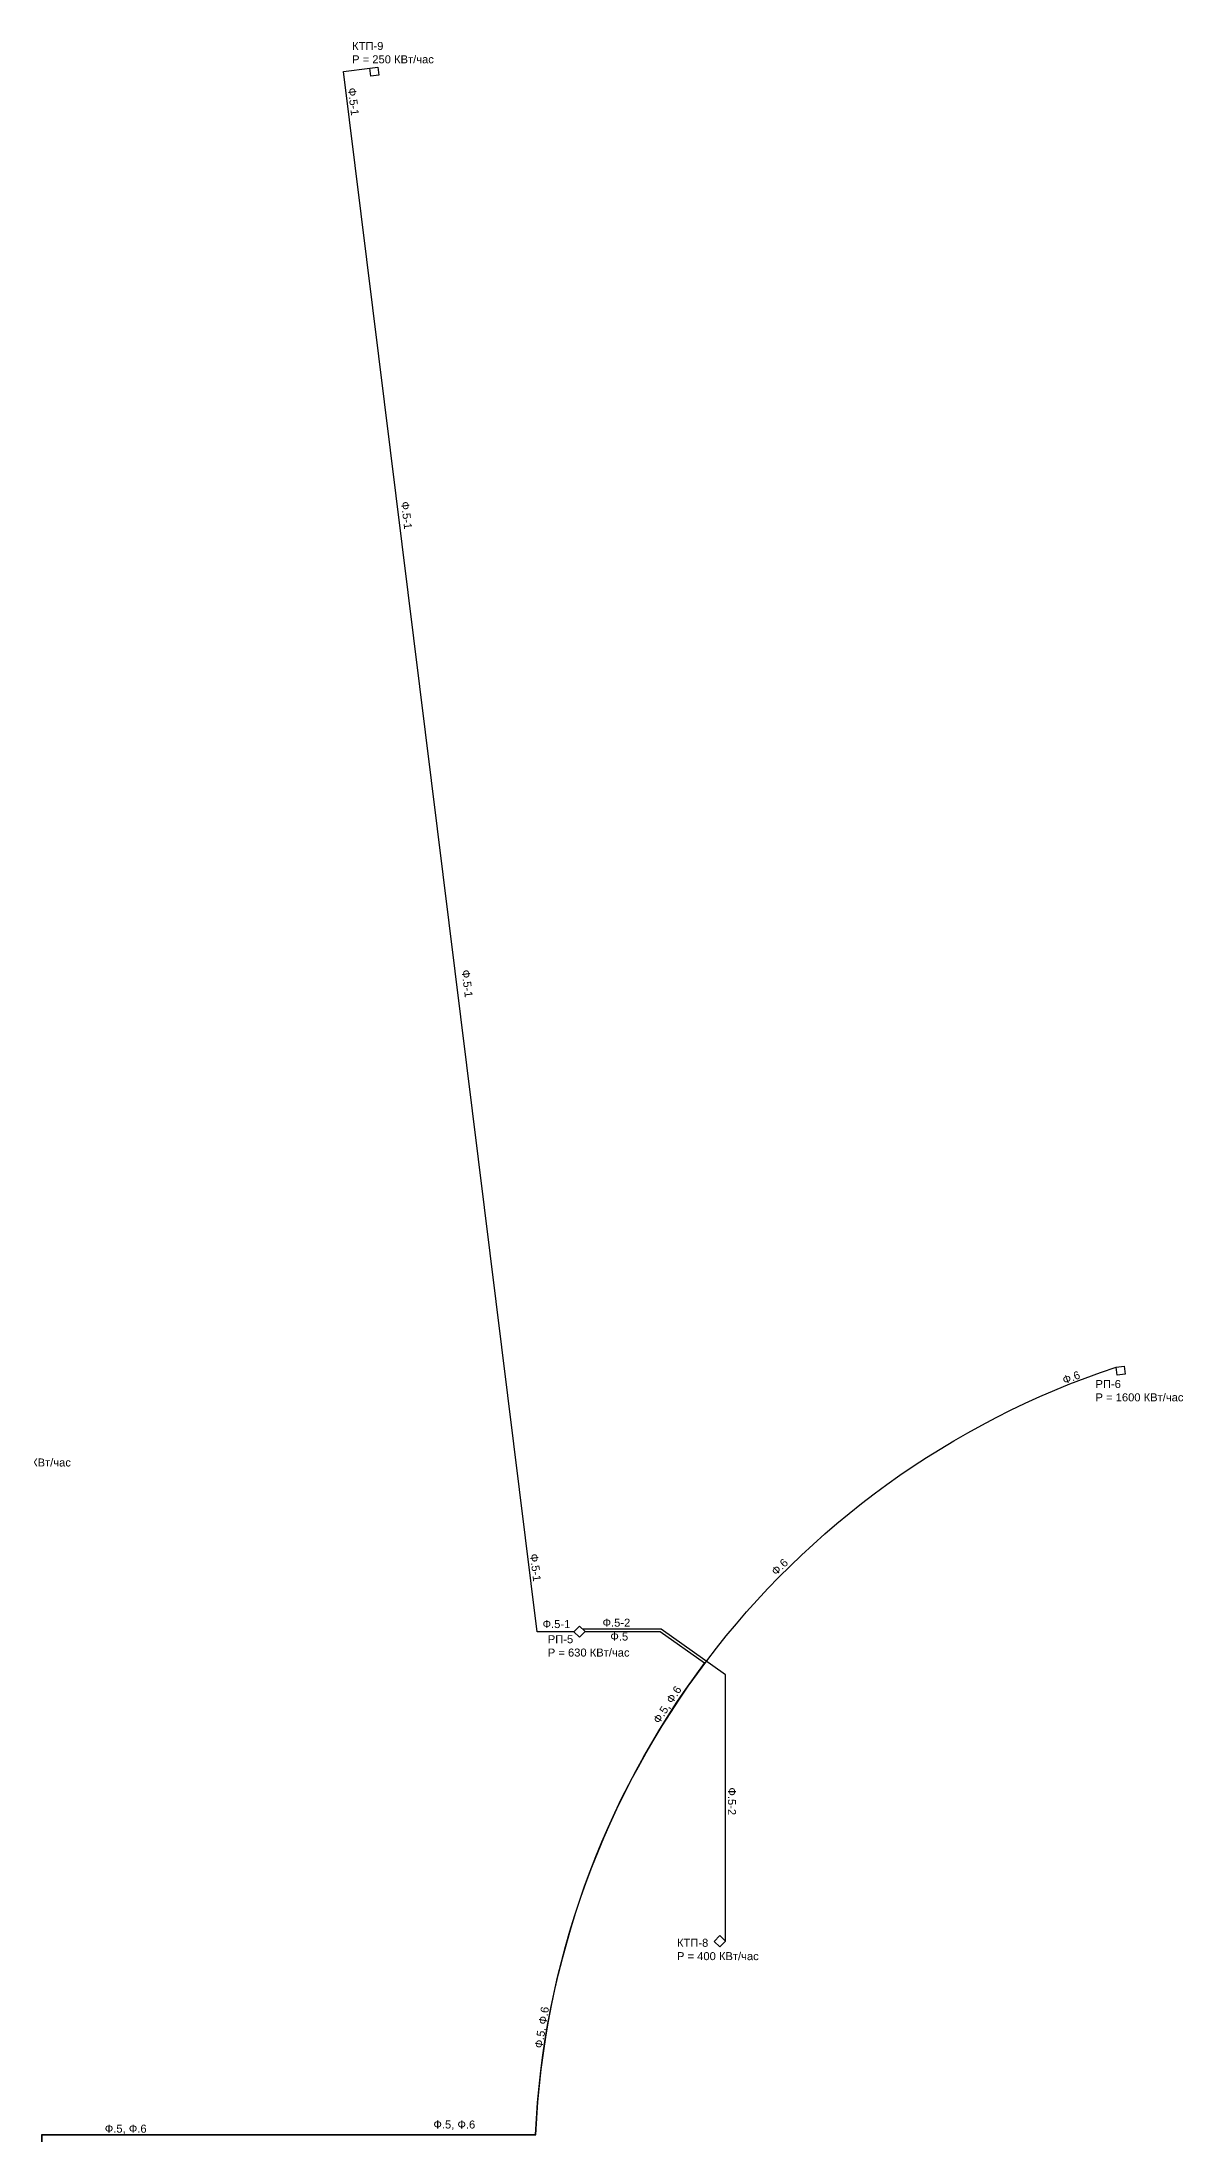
# Model space of a CAD drawing. Header units: millimetres. Extents: x 2242885 to 2245448, y 377596 to 382000.
# Drawn here: x 2243638 to 2244066, y 381171 to 381956 of the extents above; entities that cross this region are included whole.
import ezdxf

# ---------------------------------------------------------------- set-up
doc = ezdxf.new("R2010")
doc.units = ezdxf.units.MM
for name, color, linetype, lineweight in [('информация ТП', 250, 'Continuous', 25), ('КТП_10_0_4', 102, 'Continuous', 25), ('ЛЭП_10_каб', 201, 'Continuous', 25), ('наименование_фидера_10_кв', 201, 'Continuous', 25), ('РП_10_', 201, 'Continuous', 25)]:
    doc.layers.add(name, color=color, linetype=linetype, lineweight=lineweight)
doc.styles.get("Standard").update_dxf_attribs({"font": 'arial.ttf'})

msp = doc.modelspace()

# ---------------------------------------------------------------- linework, layer by layer
at = {"layer": 'КТП_10_0_4'}
for points in [[(2243764.62, 381943.19), (2243761.64, 381942.83), (2243761.28, 381945.8), (2243764.26, 381946.17)], [(2243894.56, 381243.6), (2243892.48, 381241.44), (2243890.32, 381243.52), (2243892.4, 381245.68)]]:
    msp.add_lwpolyline(points, close=True, dxfattribs=at)
at = {"layer": 'ЛЭП_10_каб'}
for points in [[(2243837.73, 381359.61), (2243823.99, 381359.61), (2243751.35, 381944.57), (2243761.28, 381945.8)], [(2243894.56, 381243.6), (2243894.56, 381343.5), (2243870.44, 381360.61), (2243841.01, 381360.61)]]:
    msp.add_lwpolyline(points, dxfattribs=at)
for points in [[(2243638.39, 381159.79), (2243638.39, 381171.06), (2243823.45, 381171.06, -0.310548), (2244041.04, 381458.84)], [(2243638.29, 381159.79), (2243638.29, 381171.16), (2243823.36, 381171.16, -0.15064), (2243886.75, 381347.82), (2243870.12, 381359.61), (2243841.9, 381359.61)]]:
    msp.add_lwpolyline(points, format="xyb", dxfattribs=at)
at = {"layer": 'РП_10_'}
for points in [[(2244044.39, 381456.23), (2244041.41, 381455.86), (2244041.04, 381458.84), (2244044.02, 381459.2)], [(2243841.97, 381359.69), (2243839.89, 381357.53), (2243837.73, 381359.61), (2243839.81, 381361.77)]]:
    msp.add_lwpolyline(points, close=True, dxfattribs=at)

# ---------------------------------------------------------------- texts
at = {"layer": 'информация ТП', "char_height": 3, "attachment_point": 1}
for s, insert in [('КТП-9\\PР = 250 КВт/час', (2243754.57, 381955.65)), ('РП-6\\PР = 1600 КВт/час', (2244033.29, 381454)), ('РП-2\\PР = 2500 КВт/час', (2243616.16, 381429.58)), ('РП-5\\PР = 630 КВт/час', (2243827.94, 381358.32)), ('КТП-8\\PР = 400 КВт/час', (2243876.38, 381244.5))]:
    msp.add_mtext_dynamic_manual_height_columns(s, width=36.1201, gutter_width=12.5, heights=[0], dxfattribs=dict(at, insert=insert))
at = {"layer": 'наименование_фидера_10_кв', "char_height": 3, "attachment_point": 1}
for s, insert, rotation in [('Ф.5-1', (2243755.96, 381938.65), 276.83992), ('Ф.5-1', (2243775.86, 381783.55), 276.83992), ('Ф.5-1', (2243798.62, 381607.98), 276.83992), ('Ф.6', (2244020.55, 381455.15), 20.93415), ('Ф.5-1', (2243824.22, 381389.05), 276.83992), ('Ф.6', (2243911.43, 381382.66), 44.18042), ('Ф.5-1', (2243825.99, 381364), 359.97262), ('Ф.5-2', (2243848.46, 381364.52), 359.97262), ('Ф.5', (2243851.4, 381359.33), 359.97262), ('Ф.5, Ф.6', (2243867.19, 381326.53), 56.86678), ('Ф.5-2', (2243898.49, 381301.26), 269.97262), ('Ф.5, Ф.6', (2243822.96, 381203.77), 80.83199), ('Ф.5, Ф.6', (2243661.84, 381174.84), 359.88495), ('Ф.5, Ф.6', (2243785.06, 381176.4), 359.88495)]:
    msp.add_mtext_dynamic_manual_height_columns(s, width=36.1201, gutter_width=12.5, heights=[0], dxfattribs=dict(at, insert=insert, rotation=rotation))

doc.saveas('drawing.dxf')
